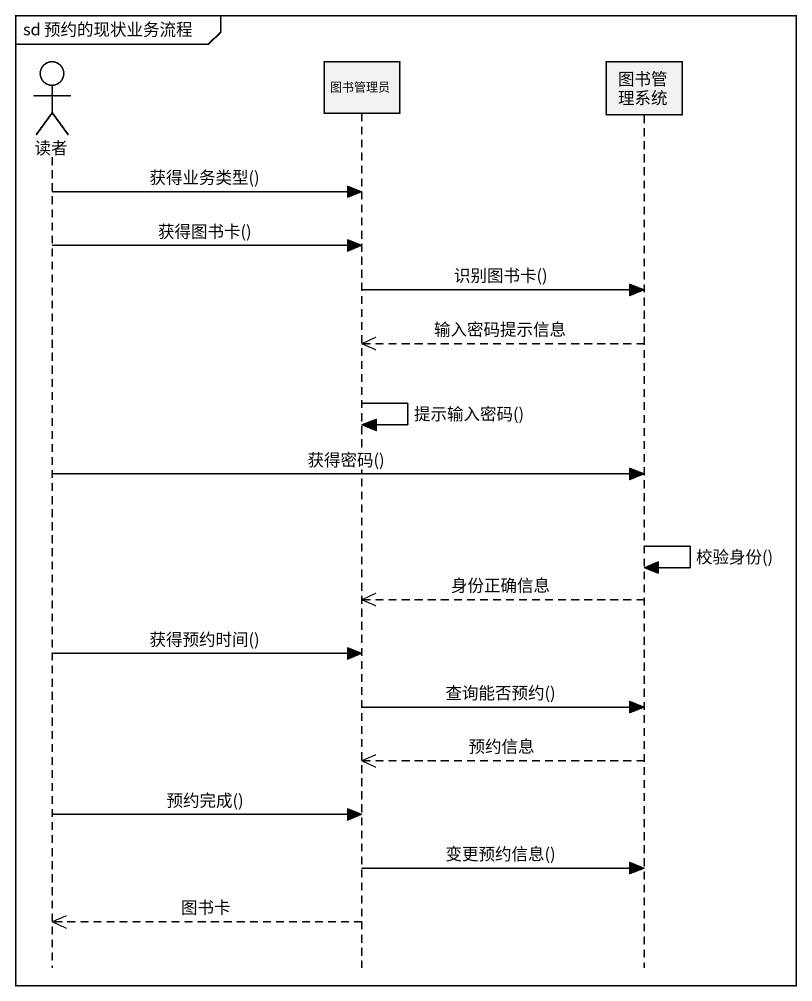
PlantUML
@startuml
mainframe sd 预约的现状业务流程
hide footbox
actor 读者
participant 图书管理员
participant 图书管理系统

读者 -> 图书管理员 : 获得业务类型()
读者 -> 图书管理员 : 获得图书卡()
图书管理员 -> 图书管理系统 : 识别图书卡()
图书管理系统 -->> 图书管理员 : 输入密码提示信息
图书管理员 -> 图书管理员 : 提示输入密码()
读者 -> 图书管理系统 : 获得密码()
图书管理系统 -> 图书管理系统 : 校验身份()
图书管理系统 -->> 图书管理员 : 身份正确信息
读者 -> 图书管理员 : 获得预约时间()
图书管理员 -> 图书管理系统 : 查询能否预约()
图书管理系统 -->> 图书管理员 : 预约信息
读者 -> 图书管理员 : 预约完成()
图书管理员 -> 图书管理系统 : 变更预约信息()
图书管理员 -->> 读者 : 图书卡
@enduml
